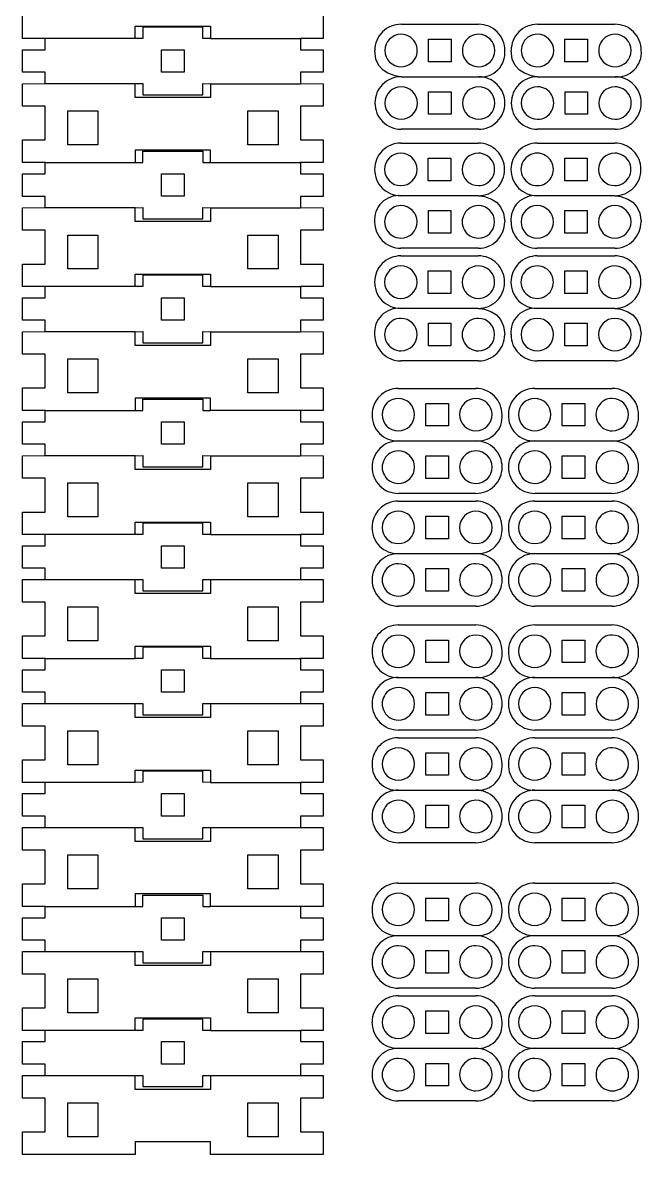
# Model space of a CAD drawing. Header units: millimetres. Extents: x -2305 to 1184, y -190 to 1638.
# Drawn here: x -2304.5 to -2180.9, y -165.6 to 60.3 of the extents above; entities that cross this region are included whole.
import ezdxf

# ---------------------------------------------------------------- set-up
doc = ezdxf.new("R2010")
doc.units = ezdxf.units.MM

msp = doc.modelspace()

# ---------------------------------------------------------------- linework, layer by layer
at = {"color": 7, "linetype": 'Continuous'}
for p, q in [((-2304.46, 57.1), (-2304.46, 61.6)), ((-2244.49, 61.6), (-2244.49, 57.1)), ((-2281.97, 57.1), (-2281.97, 59.59)), ((-2281.97, 59.59), (-2266.98, 59.59)), ((-2268.48, 59.37), (-2280.47, 59.37)), ((-2280.47, 59.37), (-2280.47, 57.12)), ((-2268.48, 57.12), (-2268.48, 59.37)), ((-2266.98, 59.59), (-2266.98, 57.1)), ((-2228.91, 59.97), (-2213.44, 59.97)), ((-2201.69, 59.97), (-2186.21, 59.97)), ((-2299.96, 57.1), (-2304.46, 57.1)), ((-2299.96, 54.87), (-2299.96, 57.1)), ((-2281.97, 57.1), (-2299.96, 57.1)), ((-2280.47, 57.12), (-2281.97, 57.1)), ((-2266.98, 57.1), (-2268.48, 57.12)), ((-2266.98, 57.1), (-2248.98, 57.1)), ((-2244.49, 57.1), (-2248.98, 57.1)), ((-2248.98, 57.1), (-2248.98, 54.87)), ((-2223.43, 56.97), (-2218.92, 56.97)), ((-2223.43, 52.47), (-2223.43, 56.97)), ((-2218.92, 56.97), (-2218.92, 52.47)), ((-2196.2, 56.97), (-2191.7, 56.97)), ((-2196.2, 52.47), (-2196.2, 56.97)), ((-2191.7, 56.97), (-2191.7, 52.47)), ((-2304.46, 50.37), (-2304.46, 54.87)), ((-2304.46, 54.87), (-2299.96, 54.87)), ((-2276.72, 54.87), (-2272.22, 54.87)), ((-2276.72, 50.37), (-2276.72, 54.87)), ((-2272.22, 54.87), (-2272.22, 50.37)), ((-2248.98, 54.87), (-2244.49, 54.87)), ((-2244.49, 54.87), (-2244.49, 50.37)), ((-2218.92, 52.47), (-2223.43, 52.47)), ((-2191.7, 52.47), (-2196.2, 52.47)), ((-2299.96, 50.37), (-2304.46, 50.37)), ((-2299.96, 48.12), (-2299.96, 50.37)), ((-2272.22, 50.37), (-2276.72, 50.37)), ((-2248.98, 50.37), (-2248.99, 48.12)), ((-2244.49, 50.37), (-2248.98, 50.37)), ((-2304.46, 48.1), (-2299.96, 48.12)), ((-2304.46, 43.6), (-2304.46, 48.1)), ((-2299.96, 48.12), (-2281.97, 48.12)), ((-2281.97, 45.35), (-2281.97, 48.12)), ((-2281.97, 48.12), (-2280.47, 48.12)), ((-2280.47, 48.12), (-2280.47, 45.88)), ((-2268.48, 45.88), (-2268.48, 48.12)), ((-2268.48, 48.12), (-2266.98, 48.1)), ((-2266.98, 48.1), (-2266.98, 45.35)), ((-2266.98, 48.1), (-2248.99, 48.1)), ((-2248.99, 48.12), (-2244.49, 48.1)), ((-2244.49, 48.1), (-2244.49, 43.6)), ((-2228.9, 49.49), (-2213.42, 49.49)), ((-2201.67, 49.49), (-2186.2, 49.49)), ((-2266.98, 45.35), (-2281.97, 45.35)), ((-2280.47, 45.88), (-2268.48, 45.88)), ((-2223.41, 46.49), (-2218.91, 46.49)), ((-2223.41, 41.99), (-2223.41, 46.49)), ((-2218.91, 46.49), (-2218.91, 41.99)), ((-2196.19, 46.49), (-2191.68, 46.49)), ((-2196.19, 41.99), (-2196.19, 46.49)), ((-2191.68, 46.49), (-2191.68, 41.99)), ((-2299.96, 43.6), (-2304.46, 43.6)), ((-2299.96, 36.86), (-2299.96, 43.6)), ((-2244.49, 43.6), (-2248.98, 43.6)), ((-2248.98, 43.6), (-2248.98, 36.86)), ((-2295.46, 42.65), (-2289.47, 42.65)), ((-2295.46, 35.87), (-2295.46, 42.65)), ((-2289.47, 42.65), (-2289.47, 35.87)), ((-2259.48, 42.65), (-2253.48, 42.65)), ((-2259.48, 35.87), (-2259.48, 42.65)), ((-2253.48, 42.65), (-2253.48, 35.87)), ((-2218.91, 41.99), (-2223.41, 41.99)), ((-2191.68, 41.99), (-2196.19, 41.99)), ((-2213.42, 39), (-2228.9, 39)), ((-2186.2, 39), (-2201.67, 39)), ((-2304.46, 32.36), (-2304.46, 36.86)), ((-2304.46, 36.86), (-2299.96, 36.86)), ((-2248.98, 36.86), (-2244.49, 36.86)), ((-2244.49, 36.86), (-2244.49, 32.36)), ((-2228.96, 36.23), (-2213.49, 36.23)), ((-2201.74, 36.23), (-2186.26, 36.23)), ((-2289.47, 35.87), (-2295.46, 35.87)), ((-2266.98, 34.85), (-2281.97, 34.85)), ((-2281.97, 34.85), (-2281.97, 32.36)), ((-2280.47, 32.36), (-2280.47, 34.61)), ((-2280.47, 34.61), (-2268.48, 34.61)), ((-2268.48, 34.61), (-2268.48, 32.36)), ((-2266.98, 32.36), (-2266.98, 34.85)), ((-2253.48, 35.87), (-2259.48, 35.87)), ((-2299.96, 32.36), (-2304.46, 32.36)), ((-2299.96, 30.11), (-2299.96, 32.36)), ((-2299.96, 32.36), (-2281.97, 32.36)), ((-2281.97, 32.36), (-2280.47, 32.36)), ((-2268.48, 32.36), (-2266.98, 32.36)), ((-2266.98, 32.36), (-2248.98, 32.36)), ((-2244.49, 32.36), (-2248.98, 32.36)), ((-2248.98, 32.36), (-2248.98, 30.11)), ((-2223.48, 33.25), (-2218.97, 33.25)), ((-2223.48, 28.74), (-2223.48, 33.25)), ((-2218.97, 33.25), (-2218.97, 28.74)), ((-2196.25, 33.25), (-2191.75, 33.25)), ((-2196.25, 28.74), (-2196.25, 33.25)), ((-2191.75, 33.25), (-2191.75, 28.74)), ((-2304.46, 25.61), (-2304.46, 30.11)), ((-2304.46, 30.11), (-2299.96, 30.11)), ((-2276.72, 30.11), (-2272.22, 30.11)), ((-2276.72, 25.62), (-2276.72, 30.11)), ((-2272.22, 30.11), (-2272.22, 25.62)), ((-2248.98, 30.11), (-2244.49, 30.11)), ((-2244.49, 30.11), (-2244.49, 25.61)), ((-2218.97, 28.74), (-2223.48, 28.74)), ((-2191.75, 28.74), (-2196.25, 28.74)), ((-2299.96, 25.61), (-2304.46, 25.61)), ((-2299.96, 23.37), (-2299.96, 25.61)), ((-2272.22, 25.62), (-2276.72, 25.62)), ((-2248.98, 25.61), (-2248.99, 23.37)), ((-2244.49, 25.61), (-2248.98, 25.61)), ((-2213.49, 25.74), (-2228.96, 25.74)), ((-2186.26, 25.74), (-2201.74, 25.74)), ((-2304.46, 23.33), (-2299.96, 23.37)), ((-2304.46, 18.83), (-2304.46, 23.33)), ((-2299.96, 23.37), (-2281.97, 23.37)), ((-2281.97, 23.33), (-2280.47, 23.37)), ((-2281.97, 20.58), (-2281.97, 23.33)), ((-2280.47, 23.37), (-2280.47, 21.11)), ((-2268.48, 21.11), (-2268.48, 23.37)), ((-2268.48, 23.37), (-2266.98, 23.33)), ((-2266.98, 23.33), (-2266.98, 20.58)), ((-2266.98, 23.33), (-2248.99, 23.33)), ((-2248.99, 23.37), (-2244.49, 23.33)), ((-2244.49, 23.33), (-2244.49, 18.83)), ((-2223.47, 22.76), (-2218.96, 22.76)), ((-2223.47, 18.26), (-2223.47, 22.76)), ((-2218.96, 22.76), (-2218.96, 18.26)), ((-2196.24, 22.76), (-2191.74, 22.76)), ((-2196.24, 18.26), (-2196.24, 22.76)), ((-2191.74, 22.76), (-2191.74, 18.26)), ((-2266.98, 20.58), (-2281.97, 20.58)), ((-2280.47, 21.11), (-2268.48, 21.11)), ((-2299.96, 18.83), (-2304.46, 18.83)), ((-2299.96, 12.1), (-2299.96, 18.83)), ((-2244.49, 18.83), (-2248.98, 18.83)), ((-2248.98, 18.83), (-2248.98, 12.1)), ((-2218.96, 18.26), (-2223.47, 18.26)), ((-2191.74, 18.26), (-2196.24, 18.26)), ((-2295.46, 17.89), (-2289.47, 17.89)), ((-2295.46, 11.11), (-2295.46, 17.89)), ((-2289.47, 17.89), (-2289.47, 11.11)), ((-2259.48, 17.89), (-2253.48, 17.89)), ((-2259.48, 11.11), (-2259.48, 17.89)), ((-2253.48, 17.89), (-2253.48, 11.11)), ((-2228.96, 13.73), (-2213.49, 13.73)), ((-2213.48, 15.26), (-2228.95, 15.26)), ((-2201.74, 13.73), (-2186.26, 13.73)), ((-2186.25, 15.26), (-2201.73, 15.26)), ((-2304.46, 7.6), (-2304.46, 12.1)), ((-2304.46, 12.1), (-2299.96, 12.1)), ((-2248.98, 12.1), (-2244.49, 12.1)), ((-2244.49, 12.1), (-2244.49, 7.6)), ((-2289.47, 11.11), (-2295.46, 11.11)), ((-2281.97, 7.6), (-2281.97, 10.09)), ((-2281.97, 10.09), (-2266.98, 10.09)), ((-2268.48, 9.87), (-2280.47, 9.87)), ((-2280.47, 9.87), (-2280.47, 7.62)), ((-2268.48, 7.62), (-2268.48, 9.87)), ((-2266.98, 10.09), (-2266.98, 7.6)), ((-2253.48, 11.11), (-2259.48, 11.11)), ((-2223.48, 10.74), (-2218.97, 10.74)), ((-2223.48, 6.24), (-2223.48, 10.74)), ((-2218.97, 10.74), (-2218.97, 6.24)), ((-2196.25, 10.74), (-2191.75, 10.74)), ((-2196.25, 6.24), (-2196.25, 10.74)), ((-2191.75, 10.74), (-2191.75, 6.24)), ((-2299.96, 7.6), (-2304.46, 7.6)), ((-2299.96, 5.37), (-2299.96, 7.6)), ((-2281.97, 7.6), (-2299.96, 7.6)), ((-2280.47, 7.62), (-2281.97, 7.6)), ((-2266.98, 7.6), (-2268.48, 7.62)), ((-2266.98, 7.6), (-2248.98, 7.6)), ((-2244.49, 7.6), (-2248.98, 7.6)), ((-2248.98, 7.6), (-2248.98, 5.37)), ((-2304.46, 0.87), (-2304.46, 5.37)), ((-2304.46, 5.37), (-2299.96, 5.37)), ((-2276.72, 5.37), (-2272.22, 5.37)), ((-2276.72, 0.87), (-2276.72, 5.37)), ((-2272.22, 5.37), (-2272.22, 0.87)), ((-2248.98, 5.37), (-2244.49, 5.37)), ((-2244.49, 5.37), (-2244.49, 0.87)), ((-2218.97, 6.24), (-2223.48, 6.24)), ((-2191.75, 6.24), (-2196.25, 6.24)), ((-2213.49, 3.25), (-2228.96, 3.25)), ((-2186.26, 3.25), (-2201.74, 3.25)), ((-2299.96, 0.87), (-2304.46, 0.87)), ((-2299.96, -1.38), (-2299.96, 0.87)), ((-2272.22, 0.87), (-2276.72, 0.87)), ((-2248.98, 0.87), (-2248.99, -1.38)), ((-2244.49, 0.87), (-2248.98, 0.87)), ((-2223.47, 0.26), (-2218.96, 0.26)), ((-2223.47, -4.24), (-2223.47, 0.26)), ((-2218.96, 0.26), (-2218.96, -4.24)), ((-2196.24, 0.26), (-2191.74, 0.26)), ((-2196.24, -4.24), (-2196.24, 0.26)), ((-2191.74, 0.26), (-2191.74, -4.24)), ((-2304.46, -1.41), (-2299.96, -1.38)), ((-2304.46, -5.91), (-2304.46, -1.41)), ((-2299.96, -1.38), (-2281.97, -1.38)), ((-2281.97, -1.41), (-2280.47, -1.38)), ((-2281.97, -4.16), (-2281.97, -1.41)), ((-2280.47, -1.38), (-2280.47, -3.63)), ((-2268.48, -3.63), (-2268.48, -1.38)), ((-2268.48, -1.38), (-2266.98, -1.41)), ((-2266.98, -1.41), (-2266.98, -4.16)), ((-2266.98, -1.41), (-2248.99, -1.41)), ((-2248.99, -1.38), (-2244.49, -1.41)), ((-2244.49, -1.41), (-2244.49, -5.91)), ((-2266.98, -4.16), (-2281.97, -4.16)), ((-2280.47, -3.63), (-2268.48, -3.63)), ((-2218.96, -4.24), (-2223.47, -4.24)), ((-2191.74, -4.24), (-2196.24, -4.24)), ((-2299.96, -5.91), (-2304.46, -5.91)), ((-2299.96, -12.64), (-2299.96, -5.91)), ((-2244.49, -5.91), (-2248.98, -5.91)), ((-2248.98, -5.91), (-2248.98, -12.64)), ((-2295.46, -6.85), (-2289.47, -6.85)), ((-2295.46, -13.63), (-2295.46, -6.85)), ((-2289.47, -6.85), (-2289.47, -13.63)), ((-2259.48, -6.85), (-2253.48, -6.85)), ((-2259.48, -13.63), (-2259.48, -6.85)), ((-2253.48, -6.85), (-2253.48, -13.63)), ((-2213.48, -7.24), (-2228.95, -7.24)), ((-2186.25, -7.24), (-2201.73, -7.24)), ((-2304.46, -17.14), (-2304.46, -12.64)), ((-2304.46, -12.64), (-2299.96, -12.64)), ((-2248.98, -12.64), (-2244.49, -12.64)), ((-2244.49, -12.64), (-2244.49, -17.14)), ((-2229.47, -12.73), (-2213.99, -12.73)), ((-2202.24, -12.73), (-2186.77, -12.73)), ((-2289.47, -13.63), (-2295.46, -13.63)), ((-2266.98, -14.65), (-2281.97, -14.65)), ((-2281.97, -14.65), (-2281.97, -17.14)), ((-2280.47, -17.14), (-2280.47, -14.89)), ((-2280.47, -14.89), (-2268.48, -14.89)), ((-2268.48, -14.89), (-2268.48, -17.14)), ((-2266.98, -17.14), (-2266.98, -14.65)), ((-2253.48, -13.63), (-2259.48, -13.63)), ((-2223.98, -15.73), (-2219.48, -15.73)), ((-2223.98, -20.23), (-2223.98, -15.73)), ((-2219.48, -15.73), (-2219.48, -20.23)), ((-2196.76, -15.73), (-2192.25, -15.73)), ((-2196.76, -20.23), (-2196.76, -15.73)), ((-2192.25, -15.73), (-2192.25, -20.23)), ((-2299.96, -17.14), (-2304.46, -17.14)), ((-2299.96, -19.39), (-2299.96, -17.14)), ((-2299.96, -17.14), (-2281.97, -17.14)), ((-2281.97, -17.14), (-2280.47, -17.14)), ((-2268.48, -17.14), (-2266.98, -17.14)), ((-2248.98, -17.14), (-2266.98, -17.14)), ((-2244.49, -17.14), (-2248.98, -17.14)), ((-2248.98, -17.14), (-2248.98, -19.39)), ((-2304.46, -23.89), (-2304.46, -19.39)), ((-2304.46, -19.39), (-2299.96, -19.39)), ((-2276.72, -19.39), (-2272.22, -19.39)), ((-2276.72, -23.89), (-2276.72, -19.39)), ((-2272.22, -19.39), (-2272.22, -23.89)), ((-2248.98, -19.39), (-2244.49, -19.39)), ((-2244.49, -19.39), (-2244.49, -23.89)), ((-2219.48, -20.23), (-2223.98, -20.23)), ((-2192.25, -20.23), (-2196.76, -20.23)), ((-2299.96, -23.89), (-2304.46, -23.89)), ((-2299.96, -26.14), (-2299.96, -23.89)), ((-2272.22, -23.89), (-2276.72, -23.89)), ((-2248.98, -23.89), (-2248.99, -26.14)), ((-2244.49, -23.89), (-2248.98, -23.89)), ((-2229.45, -23.21), (-2213.98, -23.21)), ((-2202.23, -23.21), (-2186.76, -23.21)), ((-2304.46, -26.17), (-2299.96, -26.14)), ((-2304.46, -30.67), (-2304.46, -26.17)), ((-2299.96, -26.14), (-2281.97, -26.14)), ((-2281.97, -26.17), (-2280.47, -26.14)), ((-2281.97, -28.92), (-2281.97, -26.17)), ((-2280.47, -26.14), (-2280.47, -28.39)), ((-2268.48, -28.39), (-2268.48, -26.14)), ((-2268.48, -26.14), (-2266.98, -26.17)), ((-2266.98, -26.17), (-2266.98, -28.92)), ((-2266.98, -26.17), (-2248.99, -26.17)), ((-2248.99, -26.14), (-2244.49, -26.17)), ((-2244.49, -26.17), (-2244.49, -30.67)), ((-2223.97, -26.21), (-2219.46, -26.21)), ((-2223.97, -30.71), (-2223.97, -26.21)), ((-2219.46, -26.21), (-2219.46, -30.71)), ((-2196.74, -26.21), (-2192.24, -26.21)), ((-2196.74, -30.71), (-2196.74, -26.21)), ((-2192.24, -26.21), (-2192.24, -30.71)), ((-2266.98, -28.92), (-2281.97, -28.92)), ((-2280.47, -28.39), (-2268.48, -28.39)), ((-2299.96, -30.67), (-2304.46, -30.67)), ((-2299.96, -37.41), (-2299.96, -30.67)), ((-2295.46, -31.61), (-2289.47, -31.61)), ((-2295.46, -38.4), (-2295.46, -31.61)), ((-2289.47, -31.61), (-2289.47, -38.4)), ((-2259.48, -31.61), (-2253.48, -31.61)), ((-2259.48, -38.4), (-2259.48, -31.61)), ((-2253.48, -31.61), (-2253.48, -38.4)), ((-2244.49, -30.67), (-2248.98, -30.67)), ((-2248.98, -30.67), (-2248.98, -37.41)), ((-2219.46, -30.71), (-2223.97, -30.71)), ((-2192.24, -30.71), (-2196.74, -30.71)), ((-2213.98, -33.7), (-2229.46, -33.7)), ((-2186.76, -33.7), (-2202.23, -33.7)), ((-2229.47, -35.23), (-2213.99, -35.23)), ((-2202.24, -35.23), (-2186.77, -35.23)), ((-2304.46, -41.91), (-2304.46, -37.41)), ((-2304.46, -37.41), (-2299.96, -37.41)), ((-2289.47, -38.4), (-2295.46, -38.4)), ((-2253.48, -38.4), (-2259.48, -38.4)), ((-2248.98, -37.41), (-2244.49, -37.41)), ((-2244.49, -37.41), (-2244.49, -41.91)), ((-2223.98, -38.23), (-2219.48, -38.23)), ((-2223.98, -42.73), (-2223.98, -38.23)), ((-2219.48, -38.23), (-2219.48, -42.73)), ((-2196.76, -38.23), (-2192.25, -38.23)), ((-2196.76, -42.73), (-2196.76, -38.23)), ((-2192.25, -38.23), (-2192.25, -42.73)), ((-2281.97, -41.91), (-2281.97, -39.42)), ((-2281.97, -39.42), (-2266.98, -39.42)), ((-2268.48, -39.64), (-2280.47, -39.64)), ((-2280.47, -39.64), (-2280.47, -41.88)), ((-2268.48, -41.88), (-2268.48, -39.64)), ((-2266.98, -39.42), (-2266.98, -41.91)), ((-2299.96, -41.91), (-2304.46, -41.91)), ((-2299.96, -44.13), (-2299.96, -41.91)), ((-2281.97, -41.91), (-2299.96, -41.91)), ((-2280.47, -41.88), (-2281.97, -41.91)), ((-2266.98, -41.91), (-2268.48, -41.88)), ((-2266.98, -41.91), (-2248.98, -41.91)), ((-2244.49, -41.91), (-2248.98, -41.91)), ((-2248.98, -41.91), (-2248.98, -44.13)), ((-2219.48, -42.73), (-2223.98, -42.73)), ((-2192.25, -42.73), (-2196.76, -42.73)), ((-2304.46, -48.63), (-2304.46, -44.13)), ((-2304.46, -44.13), (-2299.96, -44.13)), ((-2276.72, -44.13), (-2272.22, -44.13)), ((-2276.72, -48.63), (-2276.72, -44.13)), ((-2272.22, -44.13), (-2272.22, -48.63)), ((-2248.98, -44.13), (-2244.49, -44.13)), ((-2244.49, -44.13), (-2244.49, -48.63)), ((-2229.45, -45.71), (-2213.98, -45.71)), ((-2202.23, -45.71), (-2186.76, -45.71)), ((-2299.96, -48.63), (-2304.46, -48.63)), ((-2299.96, -50.88), (-2299.96, -48.63)), ((-2272.22, -48.63), (-2276.72, -48.63)), ((-2248.98, -48.63), (-2248.99, -50.88)), ((-2244.49, -48.63), (-2248.98, -48.63)), ((-2223.97, -48.71), (-2219.46, -48.71)), ((-2223.97, -53.21), (-2223.97, -48.71)), ((-2219.46, -48.71), (-2219.46, -53.21)), ((-2196.74, -48.71), (-2192.24, -48.71)), ((-2196.74, -53.21), (-2196.74, -48.71)), ((-2192.24, -48.71), (-2192.24, -53.21)), ((-2304.46, -50.91), (-2299.96, -50.88)), ((-2304.46, -55.41), (-2304.46, -50.91)), ((-2299.96, -50.88), (-2281.97, -50.88)), ((-2281.97, -50.91), (-2280.47, -50.88)), ((-2281.97, -53.66), (-2281.97, -50.91)), ((-2280.47, -50.88), (-2280.47, -53.13)), ((-2268.48, -53.13), (-2268.48, -50.88)), ((-2268.48, -50.88), (-2266.98, -50.91)), ((-2266.98, -50.91), (-2266.98, -53.66)), ((-2266.98, -50.91), (-2248.99, -50.91)), ((-2248.99, -50.88), (-2244.49, -50.91)), ((-2244.49, -50.91), (-2244.49, -55.41)), ((-2266.98, -53.66), (-2281.97, -53.66)), ((-2280.47, -53.13), (-2268.48, -53.13)), ((-2219.46, -53.21), (-2223.97, -53.21)), ((-2192.24, -53.21), (-2196.74, -53.21)), ((-2299.96, -55.41), (-2304.46, -55.41)), ((-2299.96, -62.15), (-2299.96, -55.41)), ((-2295.46, -56.36), (-2289.47, -56.36)), ((-2295.46, -63.14), (-2295.46, -56.36)), ((-2289.47, -56.36), (-2289.47, -63.14)), ((-2259.48, -56.36), (-2253.48, -56.36)), ((-2259.48, -63.14), (-2259.48, -56.36)), ((-2253.48, -56.36), (-2253.48, -63.14)), ((-2244.49, -55.41), (-2248.98, -55.41)), ((-2248.98, -55.41), (-2248.98, -62.15)), ((-2213.98, -56.2), (-2229.46, -56.2)), ((-2186.76, -56.2), (-2202.23, -56.2)), ((-2229.47, -59.96), (-2213.99, -59.96)), ((-2202.24, -59.96), (-2186.77, -59.96)), ((-2304.46, -66.65), (-2304.46, -62.15)), ((-2304.46, -62.15), (-2299.96, -62.15)), ((-2289.47, -63.14), (-2295.46, -63.14)), ((-2253.48, -63.14), (-2259.48, -63.14)), ((-2248.98, -62.15), (-2244.49, -62.15)), ((-2244.49, -62.15), (-2244.49, -66.65)), ((-2223.98, -62.96), (-2219.48, -62.96)), ((-2223.98, -67.46), (-2223.98, -62.96)), ((-2219.48, -62.96), (-2219.48, -67.46)), ((-2196.76, -62.96), (-2192.25, -62.96)), ((-2196.76, -67.46), (-2196.76, -62.96)), ((-2192.25, -62.96), (-2192.25, -67.46)), ((-2281.97, -66.65), (-2281.97, -64.16)), ((-2281.97, -64.16), (-2266.98, -64.16)), ((-2268.48, -64.39), (-2280.47, -64.39)), ((-2280.47, -64.39), (-2280.47, -66.63)), ((-2268.48, -66.63), (-2268.48, -64.39)), ((-2266.98, -64.16), (-2266.98, -66.65)), ((-2299.96, -66.65), (-2304.46, -66.65)), ((-2299.96, -68.88), (-2299.96, -66.65)), ((-2299.96, -66.65), (-2281.97, -66.65)), ((-2280.47, -66.63), (-2281.97, -66.65)), ((-2266.98, -66.65), (-2268.48, -66.63)), ((-2266.98, -66.65), (-2248.98, -66.65)), ((-2244.49, -66.65), (-2248.98, -66.65)), ((-2248.98, -66.65), (-2248.98, -68.88)), ((-2219.48, -67.46), (-2223.98, -67.46)), ((-2192.25, -67.46), (-2196.76, -67.46)), ((-2304.46, -73.38), (-2304.46, -68.88)), ((-2304.46, -68.88), (-2299.96, -68.88)), ((-2276.72, -68.88), (-2272.22, -68.88)), ((-2276.72, -73.38), (-2276.72, -68.88)), ((-2272.22, -68.88), (-2272.22, -73.38)), ((-2248.98, -68.88), (-2244.49, -68.88)), ((-2244.49, -68.88), (-2244.49, -73.38)), ((-2229.45, -70.45), (-2213.98, -70.45)), ((-2202.23, -70.45), (-2186.76, -70.45)), ((-2299.96, -73.38), (-2304.46, -73.38)), ((-2299.96, -75.63), (-2299.96, -73.38)), ((-2272.22, -73.38), (-2276.72, -73.38)), ((-2248.98, -73.38), (-2248.99, -75.63)), ((-2244.49, -73.38), (-2248.98, -73.38)), ((-2223.97, -73.44), (-2219.46, -73.44)), ((-2223.97, -77.95), (-2223.97, -73.44)), ((-2219.46, -73.44), (-2219.46, -77.95)), ((-2196.74, -73.44), (-2192.24, -73.44)), ((-2196.74, -77.95), (-2196.74, -73.44)), ((-2192.24, -73.44), (-2192.24, -77.95)), ((-2304.46, -75.66), (-2299.96, -75.63)), ((-2304.46, -80.16), (-2304.46, -75.66)), ((-2299.96, -75.63), (-2281.97, -75.63)), ((-2281.97, -75.66), (-2280.47, -75.63)), ((-2281.97, -78.41), (-2281.97, -75.66)), ((-2280.47, -75.63), (-2280.47, -77.88)), ((-2268.48, -77.88), (-2268.48, -75.63)), ((-2268.48, -75.63), (-2266.98, -75.66)), ((-2266.98, -75.66), (-2266.98, -78.41)), ((-2266.98, -75.66), (-2248.99, -75.66)), ((-2248.99, -75.63), (-2244.49, -75.66)), ((-2244.49, -75.66), (-2244.49, -80.16)), ((-2266.98, -78.41), (-2281.97, -78.41)), ((-2280.47, -77.88), (-2268.48, -77.88)), ((-2219.46, -77.95), (-2223.97, -77.95)), ((-2192.24, -77.95), (-2196.74, -77.95)), ((-2299.96, -80.16), (-2304.46, -80.16)), ((-2299.96, -86.9), (-2299.96, -80.16)), ((-2295.46, -81.1), (-2289.47, -81.1)), ((-2295.46, -87.88), (-2295.46, -81.1)), ((-2289.47, -81.1), (-2289.47, -87.88)), ((-2259.48, -81.1), (-2253.48, -81.1)), ((-2259.48, -87.88), (-2259.48, -81.1)), ((-2253.48, -81.1), (-2253.48, -87.88)), ((-2244.49, -80.16), (-2248.98, -80.16)), ((-2248.98, -80.16), (-2248.98, -86.9)), ((-2213.98, -80.94), (-2229.46, -80.94)), ((-2186.76, -80.94), (-2202.23, -80.94)), ((-2229.47, -82.46), (-2213.99, -82.46)), ((-2202.24, -82.46), (-2186.77, -82.46)), ((-2223.98, -85.46), (-2219.48, -85.46)), ((-2223.98, -89.96), (-2223.98, -85.46)), ((-2219.48, -85.46), (-2219.48, -89.96)), ((-2196.76, -85.46), (-2192.25, -85.46)), ((-2196.76, -89.96), (-2196.76, -85.46)), ((-2192.25, -85.46), (-2192.25, -89.96)), ((-2304.46, -91.39), (-2304.46, -86.9)), ((-2304.46, -86.9), (-2299.96, -86.9)), ((-2289.47, -87.88), (-2295.46, -87.88)), ((-2253.48, -87.88), (-2259.48, -87.88)), ((-2248.98, -86.9), (-2244.49, -86.9)), ((-2244.49, -86.9), (-2244.49, -91.39)), ((-2281.97, -91.39), (-2281.97, -88.91)), ((-2281.97, -88.91), (-2266.98, -88.91)), ((-2268.48, -89.12), (-2280.47, -89.12)), ((-2280.47, -89.12), (-2280.47, -91.37)), ((-2268.48, -91.37), (-2268.48, -89.12)), ((-2266.98, -88.91), (-2266.98, -91.39)), ((-2219.48, -89.96), (-2223.98, -89.96)), ((-2192.25, -89.96), (-2196.76, -89.96)), ((-2299.96, -91.39), (-2304.46, -91.39)), ((-2299.96, -93.62), (-2299.96, -91.39)), ((-2281.97, -91.39), (-2299.96, -91.39)), ((-2280.47, -91.37), (-2281.97, -91.39)), ((-2266.98, -91.39), (-2268.48, -91.37)), ((-2266.98, -91.39), (-2248.98, -91.39)), ((-2244.49, -91.39), (-2248.98, -91.39)), ((-2248.98, -91.39), (-2248.98, -93.62)), ((-2304.46, -98.12), (-2304.46, -93.62)), ((-2304.46, -93.62), (-2299.96, -93.62)), ((-2276.72, -93.62), (-2272.22, -93.62)), ((-2276.72, -98.12), (-2276.72, -93.62)), ((-2272.22, -93.62), (-2272.22, -98.12)), ((-2248.98, -93.62), (-2244.49, -93.62)), ((-2244.49, -93.62), (-2244.49, -98.12)), ((-2229.45, -92.95), (-2213.98, -92.95)), ((-2202.23, -92.95), (-2186.76, -92.95)), ((-2223.97, -95.94), (-2219.46, -95.94)), ((-2223.97, -100.45), (-2223.97, -95.94)), ((-2219.46, -95.94), (-2219.46, -100.45)), ((-2196.74, -95.94), (-2192.24, -95.94)), ((-2196.74, -100.45), (-2196.74, -95.94)), ((-2192.24, -95.94), (-2192.24, -100.45)), ((-2299.96, -98.12), (-2304.46, -98.12)), ((-2299.96, -100.37), (-2299.96, -98.12)), ((-2272.22, -98.12), (-2276.72, -98.12)), ((-2248.98, -98.12), (-2248.99, -100.37)), ((-2244.49, -98.12), (-2248.98, -98.12)), ((-2304.46, -100.4), (-2299.96, -100.37)), ((-2304.46, -104.9), (-2304.46, -100.4)), ((-2299.96, -100.37), (-2281.97, -100.37)), ((-2281.97, -100.4), (-2280.47, -100.37)), ((-2281.97, -103.15), (-2281.97, -100.4)), ((-2280.47, -100.37), (-2280.47, -102.62)), ((-2268.48, -102.62), (-2268.48, -100.37)), ((-2268.48, -100.37), (-2266.98, -100.4)), ((-2266.98, -100.4), (-2266.98, -103.15)), ((-2266.98, -100.4), (-2248.99, -100.4)), ((-2248.99, -100.37), (-2244.49, -100.4)), ((-2244.49, -100.4), (-2244.49, -104.9)), ((-2219.46, -100.45), (-2223.97, -100.45)), ((-2192.24, -100.45), (-2196.74, -100.45)), ((-2266.98, -103.15), (-2281.97, -103.15)), ((-2280.47, -102.62), (-2268.48, -102.62)), ((-2213.98, -103.43), (-2229.46, -103.43)), ((-2186.76, -103.43), (-2202.23, -103.43)), ((-2299.96, -104.9), (-2304.46, -104.9)), ((-2299.96, -111.64), (-2299.96, -104.9)), ((-2295.46, -105.85), (-2289.47, -105.85)), ((-2295.46, -112.63), (-2295.46, -105.85)), ((-2289.47, -105.85), (-2289.47, -112.63)), ((-2259.48, -105.85), (-2253.48, -105.85)), ((-2259.48, -112.63), (-2259.48, -105.85)), ((-2253.48, -105.85), (-2253.48, -112.63)), ((-2244.49, -104.9), (-2248.98, -104.9)), ((-2248.98, -104.9), (-2248.98, -111.64)), ((-2304.46, -116.14), (-2304.46, -111.64)), ((-2304.46, -111.64), (-2299.96, -111.64)), ((-2289.47, -112.63), (-2295.46, -112.63)), ((-2253.48, -112.63), (-2259.48, -112.63)), ((-2248.98, -111.64), (-2244.49, -111.64)), ((-2244.49, -111.64), (-2244.49, -116.14)), ((-2229.47, -111.49), (-2213.99, -111.49)), ((-2202.24, -111.49), (-2186.77, -111.49)), ((-2266.98, -113.65), (-2281.97, -113.65)), ((-2281.97, -113.65), (-2281.97, -116.14)), ((-2280.47, -116.14), (-2280.47, -113.89)), ((-2280.47, -113.89), (-2268.48, -113.89)), ((-2268.48, -113.89), (-2268.48, -116.14)), ((-2266.98, -116.14), (-2266.98, -113.65)), ((-2223.98, -114.49), (-2219.48, -114.49)), ((-2223.98, -118.99), (-2223.98, -114.49)), ((-2219.48, -114.49), (-2219.48, -118.99)), ((-2196.76, -114.49), (-2192.25, -114.49)), ((-2196.76, -118.99), (-2196.76, -114.49)), ((-2192.25, -114.49), (-2192.25, -118.99)), ((-2299.96, -116.14), (-2304.46, -116.14)), ((-2299.96, -118.39), (-2299.96, -116.14)), ((-2299.96, -116.14), (-2281.97, -116.14)), ((-2281.97, -116.14), (-2280.47, -116.14)), ((-2268.48, -116.14), (-2266.98, -116.14)), ((-2248.98, -116.14), (-2266.98, -116.14)), ((-2244.49, -116.14), (-2248.98, -116.14)), ((-2248.98, -116.14), (-2248.98, -118.39)), ((-2304.46, -122.88), (-2304.46, -118.39)), ((-2304.46, -118.39), (-2299.96, -118.39)), ((-2276.72, -118.39), (-2272.22, -118.39)), ((-2276.72, -122.88), (-2276.72, -118.39)), ((-2272.22, -118.39), (-2272.22, -122.88)), ((-2248.98, -118.39), (-2244.49, -118.39)), ((-2244.49, -118.39), (-2244.49, -122.88)), ((-2219.48, -118.99), (-2223.98, -118.99)), ((-2192.25, -118.99), (-2196.76, -118.99)), ((-2229.45, -121.97), (-2213.98, -121.97)), ((-2202.23, -121.97), (-2186.76, -121.97)), ((-2299.96, -122.88), (-2304.46, -122.88)), ((-2299.96, -125.13), (-2299.96, -122.88)), ((-2272.22, -122.88), (-2276.72, -122.88)), ((-2248.98, -122.88), (-2248.99, -125.13)), ((-2244.49, -122.88), (-2248.98, -122.88)), ((-2304.46, -125.16), (-2299.96, -125.13)), ((-2304.46, -129.66), (-2304.46, -125.16)), ((-2299.96, -125.13), (-2281.97, -125.13)), ((-2281.97, -125.16), (-2280.47, -125.13)), ((-2281.97, -127.91), (-2281.97, -125.16)), ((-2280.47, -125.13), (-2280.47, -127.38)), ((-2268.48, -127.38), (-2268.48, -125.13)), ((-2268.48, -125.13), (-2266.98, -125.16)), ((-2266.98, -125.16), (-2266.98, -127.91)), ((-2266.98, -125.16), (-2248.99, -125.16)), ((-2248.99, -125.13), (-2244.49, -125.16)), ((-2244.49, -125.16), (-2244.49, -129.66)), ((-2223.97, -124.97), (-2219.46, -124.97)), ((-2223.97, -129.47), (-2223.97, -124.97)), ((-2219.46, -124.97), (-2219.46, -129.47)), ((-2196.74, -124.97), (-2192.24, -124.97)), ((-2196.74, -129.47), (-2196.74, -124.97)), ((-2192.24, -124.97), (-2192.24, -129.47)), ((-2266.98, -127.91), (-2281.97, -127.91)), ((-2280.47, -127.38), (-2268.48, -127.38)), ((-2299.96, -129.66), (-2304.46, -129.66)), ((-2299.96, -136.4), (-2299.96, -129.66)), ((-2295.46, -130.61), (-2289.47, -130.61)), ((-2295.46, -137.39), (-2295.46, -130.61)), ((-2289.47, -130.61), (-2289.47, -137.39)), ((-2259.48, -130.61), (-2253.48, -130.61)), ((-2259.48, -137.39), (-2259.48, -130.61)), ((-2253.48, -130.61), (-2253.48, -137.39)), ((-2244.49, -129.66), (-2248.98, -129.66)), ((-2248.98, -129.66), (-2248.98, -136.4)), ((-2219.46, -129.47), (-2223.97, -129.47)), ((-2192.24, -129.47), (-2196.74, -129.47)), ((-2213.98, -132.46), (-2229.46, -132.46)), ((-2186.76, -132.46), (-2202.23, -132.46)), ((-2229.47, -133.99), (-2213.99, -133.99)), ((-2202.24, -133.99), (-2186.77, -133.99)), ((-2304.46, -140.9), (-2304.46, -136.4)), ((-2304.46, -136.4), (-2299.96, -136.4)), ((-2289.47, -137.39), (-2295.46, -137.39)), ((-2253.48, -137.39), (-2259.48, -137.39)), ((-2248.98, -136.4), (-2244.49, -136.4)), ((-2244.49, -136.4), (-2244.49, -140.9)), ((-2223.98, -136.99), (-2219.48, -136.99)), ((-2223.98, -141.49), (-2223.98, -136.99)), ((-2219.48, -136.99), (-2219.48, -141.49)), ((-2196.76, -136.99), (-2192.25, -136.99)), ((-2196.76, -141.49), (-2196.76, -136.99)), ((-2192.25, -136.99), (-2192.25, -141.49)), ((-2281.97, -140.9), (-2281.97, -138.41)), ((-2281.97, -138.41), (-2266.98, -138.41)), ((-2268.48, -138.63), (-2280.47, -138.63)), ((-2280.47, -138.63), (-2280.47, -140.88)), ((-2268.48, -140.88), (-2268.48, -138.63)), ((-2266.98, -138.41), (-2266.98, -140.9)), ((-2299.96, -140.9), (-2304.46, -140.9)), ((-2299.96, -143.13), (-2299.96, -140.9)), ((-2281.97, -140.9), (-2299.96, -140.9)), ((-2280.47, -140.88), (-2281.97, -140.9)), ((-2266.98, -140.9), (-2268.48, -140.88)), ((-2266.98, -140.9), (-2248.98, -140.9)), ((-2244.49, -140.9), (-2248.98, -140.9)), ((-2248.98, -140.9), (-2248.98, -143.13)), ((-2219.48, -141.49), (-2223.98, -141.49)), ((-2192.25, -141.49), (-2196.76, -141.49)), ((-2304.46, -147.63), (-2304.46, -143.13)), ((-2304.46, -143.13), (-2299.96, -143.13)), ((-2276.72, -143.13), (-2272.22, -143.13)), ((-2276.72, -147.63), (-2276.72, -143.13)), ((-2272.22, -143.13), (-2272.22, -147.63)), ((-2248.98, -143.13), (-2244.49, -143.13)), ((-2244.49, -143.13), (-2244.49, -147.63)), ((-2229.45, -144.47), (-2213.98, -144.47)), ((-2202.23, -144.47), (-2186.76, -144.47)), ((-2299.96, -147.63), (-2304.46, -147.63)), ((-2299.96, -149.87), (-2299.96, -147.63)), ((-2272.22, -147.63), (-2276.72, -147.63)), ((-2248.98, -147.63), (-2248.99, -149.87)), ((-2244.49, -147.63), (-2248.98, -147.63)), ((-2223.97, -147.47), (-2219.46, -147.47)), ((-2223.97, -151.98), (-2223.97, -147.47)), ((-2219.46, -147.47), (-2219.46, -151.98)), ((-2196.74, -147.47), (-2192.24, -147.47)), ((-2196.74, -151.98), (-2196.74, -147.47)), ((-2192.24, -147.47), (-2192.24, -151.98)), ((-2304.46, -149.9), (-2299.96, -149.87)), ((-2304.46, -154.4), (-2304.46, -149.9)), ((-2299.96, -149.87), (-2281.97, -149.87)), ((-2281.97, -149.9), (-2280.47, -149.87)), ((-2281.97, -152.66), (-2281.97, -149.9)), ((-2280.47, -149.87), (-2280.47, -152.12)), ((-2268.48, -152.12), (-2268.48, -149.87)), ((-2268.48, -149.87), (-2266.98, -149.9)), ((-2266.98, -149.9), (-2266.98, -152.66)), ((-2266.98, -149.9), (-2248.99, -149.9)), ((-2248.99, -149.87), (-2244.49, -149.9)), ((-2244.49, -149.9), (-2244.49, -154.4)), ((-2266.98, -152.66), (-2281.97, -152.66)), ((-2280.47, -152.12), (-2268.48, -152.12)), ((-2219.46, -151.98), (-2223.97, -151.98)), ((-2192.24, -151.98), (-2196.74, -151.98)), ((-2299.96, -154.4), (-2304.46, -154.4)), ((-2299.96, -161.14), (-2299.96, -154.4)), ((-2295.46, -155.35), (-2289.47, -155.35)), ((-2295.46, -162.13), (-2295.46, -155.35)), ((-2289.47, -155.35), (-2289.47, -162.13)), ((-2259.48, -155.35), (-2253.48, -155.35)), ((-2259.48, -162.13), (-2259.48, -155.35)), ((-2253.48, -155.35), (-2253.48, -162.13)), ((-2244.49, -154.4), (-2248.98, -154.4)), ((-2248.98, -154.4), (-2248.98, -161.14)), ((-2213.98, -154.96), (-2229.46, -154.96)), ((-2186.76, -154.96), (-2202.23, -154.96)), ((-2304.46, -165.64), (-2304.46, -161.14)), ((-2304.46, -161.14), (-2299.96, -161.14)), ((-2289.47, -162.13), (-2295.46, -162.13)), ((-2253.48, -162.13), (-2259.48, -162.13)), ((-2248.98, -161.14), (-2244.49, -161.14)), ((-2244.49, -161.14), (-2244.49, -165.64)), ((-2266.98, -163.15), (-2281.97, -163.15)), ((-2281.97, -163.15), (-2281.97, -165.64)), ((-2266.98, -165.64), (-2266.98, -163.15)), ((-2299.96, -165.64), (-2304.46, -165.64)), ((-2281.97, -165.64), (-2299.96, -165.64)), ((-2248.98, -165.64), (-2266.98, -165.64)), ((-2244.49, -165.64), (-2248.98, -165.64))]:
    msp.add_line(p, q, dxfattribs=at)
at = {"color": 7, "linetype": 'Continuous', "flags": 128}
for points in [[(-2228.9, 49.49), (-2228.9, 49.49), (-2228.9, 49.49), (-2228.9, 49.49), (-2228.9, 49.49), (-2228.9, 49.49), (-2228.91, 49.49), (-2229.12, 49.5), (-2230.12, 49.66), (-2231.53, 50.17), (-2232.49, 50.8), (-2233.34, 51.72), (-2233.93, 53.01), (-2234.16, 54.72)], [(-2201.67, 49.49), (-2201.67, 49.49), (-2201.67, 49.49), (-2201.67, 49.49), (-2201.67, 49.49), (-2201.68, 49.49), (-2201.69, 49.49), (-2201.9, 49.5), (-2202.89, 49.66), (-2204.3, 50.17), (-2205.27, 50.8), (-2206.11, 51.72), (-2206.71, 53.01), (-2206.93, 54.72)], [(-2213.49, 25.74), (-2213.49, 25.74), (-2213.49, 25.74), (-2213.49, 25.74), (-2213.49, 25.74), (-2213.49, 25.74), (-2213.47, 25.74), (-2213.26, 25.73), (-2212.27, 25.57), (-2210.86, 25.06), (-2209.89, 24.43), (-2209.05, 23.5), (-2208.46, 22.22), (-2208.23, 20.51)], [(-2186.26, 25.74), (-2186.26, 25.74), (-2186.26, 25.74), (-2186.26, 25.74), (-2186.26, 25.74), (-2186.26, 25.74), (-2186.25, 25.74), (-2186.04, 25.73), (-2185.04, 25.57), (-2183.63, 25.06), (-2182.67, 24.43), (-2181.83, 23.5), (-2181.23, 22.22), (-2181.01, 20.51)], [(-2213.49, 3.24), (-2213.49, 3.24), (-2213.49, 3.24), (-2213.49, 3.24), (-2213.49, 3.24), (-2213.49, 3.24), (-2213.47, 3.24), (-2213.26, 3.23), (-2212.27, 3.07), (-2210.86, 2.56), (-2209.89, 1.93), (-2209.05, 1), (-2208.46, -0.29), (-2208.23, -1.99)], [(-2186.26, 3.24), (-2186.26, 3.24), (-2186.26, 3.24), (-2186.26, 3.24), (-2186.26, 3.24), (-2186.26, 3.24), (-2186.25, 3.24), (-2186.04, 3.23), (-2185.04, 3.07), (-2183.63, 2.56), (-2182.67, 1.93), (-2181.83, 1), (-2181.23, -0.29), (-2181.01, -1.99)]]:
    msp.add_lwpolyline(points, dxfattribs=at)
at = {"color": 7, "linetype": 'Continuous'}
for centre, radius, start, end in [((-2228.92, 54.73), 5.24, 89.9539, 180.0471), ((-2213.43, 54.73), 5.24, 359.9521, 90.0474), ((-2201.69, 54.73), 5.24, 89.9495, 180.0528), ((-2186.21, 54.73), 5.24, 359.9521, 90.0456), ((-2228.91, 54.72), 3.24, 90.0067, 269.9949), ((-2228.91, 54.72), 3.24, 269.9983, 90.0002), ((-2213.44, 54.72), 3.24, 89.9983, 270.0026), ((-2213.44, 54.72), 3.24, 270.0006, 89.9986), ((-2201.69, 54.72), 3.24, 89.9983, 270.0055), ((-2201.69, 54.72), 3.24, 270.0006, 89.9956), ((-2186.21, 54.72), 3.24, 89.9983, 270.002), ((-2186.21, 54.72), 3.24, 270.0006, 89.9991), ((-2213, 54.29), 4.83, 264.9109, 5.0885), ((-2185.77, 54.29), 4.83, 264.9129, 5.0847), ((-2228.9, 44.25), 5.24, 89.961, 180.0451), ((-2228.9, 44.24), 3.24, 90.0017, 269.9998), ((-2228.9, 44.24), 3.24, 270.0017, 89.9967), ((-2213.42, 44.24), 3.24, 90.0017, 269.9998), ((-2213.42, 44.25), 5.24, 359.9549, 90.0442), ((-2213.42, 44.24), 3.24, 269.9994, 89.999), ((-2201.68, 44.25), 5.24, 89.9575, 180.0427), ((-2201.67, 44.24), 3.24, 90.0017, 269.9985), ((-2201.67, 44.24), 3.24, 269.9994, 90.0003), ((-2186.2, 44.24), 3.24, 90.0017, 269.9986), ((-2186.2, 44.25), 5.24, 359.9549, 90.0449), ((-2186.2, 44.24), 3.24, 269.9994, 90.0003), ((-2228.9, 44.24), 5.24, 179.9478, 270.0475), ((-2213.42, 44.24), 5.24, 269.9534, 0.0456), ((-2201.68, 44.24), 5.24, 179.9521, 270.0481), ((-2186.2, 44.24), 5.24, 269.9525, 0.0473), ((-2228.97, 30.99), 5.24, 89.9523, 180.0499), ((-2213.48, 30.99), 5.24, 359.9494, 90.0484), ((-2201.74, 30.99), 5.24, 89.9527, 180.0491), ((-2186.26, 30.99), 5.24, 359.9521, 90.0465), ((-2228.96, 30.99), 3.24, 90.0006, 269.9995), ((-2228.96, 30.99), 3.24, 270.0006, 89.9993), ((-2213.49, 30.99), 3.24, 90.0006, 269.9996), ((-2213.49, 30.99), 3.24, 269.9983, 90.0016), ((-2201.74, 30.99), 3.24, 90.0006, 270.0025), ((-2201.74, 30.99), 3.24, 269.9983, 89.9987), ((-2186.26, 30.99), 3.24, 90.0067, 269.9964), ((-2186.26, 30.99), 3.24, 269.9983, 89.9986), ((-2228.97, 30.98), 5.24, 179.9548, 270.0474), ((-2213.48, 30.98), 5.24, 269.9549, 0.0428), ((-2201.74, 30.98), 5.24, 179.9548, 270.0471), ((-2186.26, 30.98), 5.24, 269.9567, 0.0418), ((-2229.39, 20.94), 4.82, 84.8936, 185.1064), ((-2202.17, 20.94), 4.82, 84.8944, 185.1131), ((-2228.95, 20.51), 3.24, 89.9994, 270.0042), ((-2228.95, 20.51), 3.24, 270.0017, 89.9946), ((-2213.48, 20.51), 3.24, 89.9994, 270.0007), ((-2213.48, 20.51), 3.24, 270.0017, 89.9981), ((-2201.73, 20.51), 3.24, 90.0017, 270.0013), ((-2201.73, 20.51), 3.24, 270.0017, 89.9952), ((-2186.25, 20.51), 3.24, 90.0017, 270.0014), ((-2186.25, 20.51), 3.24, 270.0017, 89.9952), ((-2228.96, 20.5), 5.24, 179.9521, 270.0479), ((-2213.47, 20.5), 5.24, 269.9551, 0.0448), ((-2201.73, 20.5), 5.24, 179.9521, 270.0497), ((-2186.25, 20.5), 5.24, 269.9545, 0.0435), ((-2228.97, 8.49), 5.24, 89.9523, 180.0499), ((-2213.48, 8.49), 5.24, 359.9521, 90.0456), ((-2201.74, 8.49), 5.24, 89.9527, 180.0491), ((-2186.26, 8.49), 5.24, 359.9548, 90.0437), ((-2228.96, 8.49), 3.24, 90.0006, 269.9995), ((-2228.96, 8.49), 3.24, 270.0006, 89.9993), ((-2213.49, 8.49), 3.24, 90.0006, 269.9996), ((-2213.49, 8.49), 3.24, 269.9983, 90.0016), ((-2201.74, 8.49), 3.24, 90.0006, 270.0025), ((-2201.74, 8.49), 3.24, 269.9983, 89.9987), ((-2186.26, 8.49), 3.24, 90.0067, 269.9964), ((-2186.26, 8.49), 3.24, 269.9983, 89.9986), ((-2228.97, 8.48), 5.24, 179.9548, 270.0474), ((-2213.48, 8.48), 5.24, 269.9576, 0.0401), ((-2201.74, 8.48), 5.24, 179.9548, 270.0471), ((-2186.26, 8.48), 5.24, 269.9594, 0.0391), ((-2229.39, -1.57), 4.83, 84.921, 185.1016), ((-2202.17, -1.56), 4.83, 84.9218, 185.1083), ((-2228.95, -1.99), 3.24, 89.9994, 270.0042), ((-2228.95, -1.99), 3.24, 270.0017, 89.9946), ((-2213.48, -1.99), 3.24, 89.9994, 270.0007), ((-2213.48, -1.99), 3.24, 270.0017, 89.9981), ((-2201.73, -1.99), 3.24, 90.0017, 270.0013), ((-2201.73, -1.99), 3.24, 270.0017, 89.9952), ((-2186.25, -1.99), 3.24, 90.0017, 270.0014), ((-2186.25, -1.99), 3.24, 270.0017, 89.9952), ((-2228.96, -2), 5.24, 179.9521, 270.0479), ((-2213.47, -2), 5.24, 269.9551, 0.0448), ((-2201.73, -2), 5.24, 179.9521, 270.0497), ((-2186.25, -2), 5.24, 269.9545, 0.0435), ((-2229.47, -17.97), 5.24, 89.9525, 180.0495), ((-2213.99, -17.97), 5.24, 359.9521, 90.0458), ((-2202.25, -17.97), 5.24, 89.9535, 180.0478), ((-2186.76, -17.97), 5.24, 359.9548, 90.0443), ((-2229.47, -17.97), 3.24, 90.0017, 270.0016), ((-2229.47, -17.97), 3.24, 269.9994, 89.9972), ((-2213.99, -17.97), 3.24, 90.0017, 270.0016), ((-2213.99, -17.97), 3.24, 269.9994, 89.9972), ((-2202.24, -17.97), 3.24, 90.0017, 270.0003), ((-2202.24, -17.97), 3.24, 269.9994, 89.9985), ((-2186.77, -17.97), 3.24, 89.9994, 270.002), ((-2186.77, -17.97), 3.24, 270.0017, 89.9969), ((-2229.63, -18.13), 5.08, 178.2519, 272.0153), ((-2213.55, -18.4), 4.82, 264.8906, 5.113), ((-2202.47, -18.19), 5.03, 177.5729, 272.6936), ((-2186.33, -18.4), 4.82, 264.8864, 5.1127), ((-2229.46, -28.45), 5.24, 89.9525, 180.0496), ((-2213.98, -28.45), 5.24, 359.9576, 90.0404), ((-2202.24, -28.45), 5.24, 89.9561, 180.0451), ((-2186.75, -28.45), 5.24, 359.9549, 90.0438), ((-2229.45, -28.46), 3.24, 89.9983, 270.0043), ((-2229.45, -28.46), 3.24, 270.0006, 89.9968), ((-2213.98, -28.46), 3.24, 90.0006, 270.0028), ((-2213.98, -28.46), 3.24, 270.0006, 89.996), ((-2202.23, -28.46), 3.24, 90.0006, 270.0015), ((-2202.23, -28.46), 3.24, 270.0006, 89.9973), ((-2186.76, -28.46), 3.24, 90.0006, 270.0015), ((-2186.76, -28.46), 3.24, 269.9983, 89.9996), ((-2229.46, -28.46), 5.24, 179.9494, 270.0527), ((-2213.98, -28.46), 5.24, 269.9575, 0.0404), ((-2202.24, -28.46), 5.24, 179.9521, 270.0492), ((-2186.75, -28.46), 5.24, 269.9538, 0.0449), ((-2229.47, -40.47), 5.24, 89.9525, 180.0495), ((-2213.99, -40.47), 5.24, 359.9521, 90.0458), ((-2202.25, -40.47), 5.24, 89.9535, 180.0478), ((-2186.76, -40.47), 5.24, 359.9548, 90.0443), ((-2229.47, -40.48), 3.24, 90.0017, 270.0016), ((-2229.47, -40.48), 3.24, 269.9994, 89.9972), ((-2213.99, -40.48), 3.24, 90.0017, 270.0016), ((-2213.99, -40.48), 3.24, 269.9994, 89.9972), ((-2202.24, -40.48), 3.24, 90.0017, 270.0003), ((-2202.24, -40.48), 3.24, 269.9994, 89.9985), ((-2186.77, -40.48), 3.24, 89.9994, 270.002), ((-2186.77, -40.48), 3.24, 270.0017, 89.9969), ((-2229.55, -40.54), 5.17, 179.2692, 270.998), ((-2213.55, -40.9), 4.82, 264.8988, 5.1047), ((-2202.42, -40.64), 5.08, 178.1824, 272.084), ((-2186.33, -40.9), 4.82, 264.8947, 5.1044), ((-2229.46, -50.95), 5.24, 89.9498, 180.0523), ((-2213.98, -50.95), 5.24, 359.9548, 90.0431), ((-2202.24, -50.95), 5.24, 89.9535, 180.0478), ((-2186.75, -50.95), 5.24, 359.9521, 90.0466), ((-2229.45, -50.96), 3.24, 89.9983, 270.0043), ((-2229.45, -50.96), 3.24, 270.0006, 89.9968), ((-2213.98, -50.96), 3.24, 90.0006, 270.0028), ((-2213.98, -50.96), 3.24, 270.0006, 89.996), ((-2202.23, -50.96), 3.24, 90.0006, 270.0015), ((-2202.23, -50.96), 3.24, 270.0006, 89.9973), ((-2186.76, -50.96), 3.24, 90.0006, 270.0015), ((-2186.76, -50.96), 3.24, 269.9983, 89.9996), ((-2229.46, -50.96), 5.24, 179.9494, 270.0527), ((-2213.98, -50.96), 5.24, 269.9575, 0.0404), ((-2202.24, -50.96), 5.24, 179.9521, 270.0492), ((-2186.75, -50.96), 5.24, 269.9538, 0.0449), ((-2229.47, -65.2), 5.24, 89.9552, 180.0468), ((-2213.99, -65.2), 5.24, 359.9549, 90.043), ((-2202.25, -65.2), 5.24, 89.9561, 180.0451), ((-2186.76, -65.2), 5.24, 359.9576, 90.0416), ((-2229.47, -65.21), 3.24, 90.0017, 270.0016), ((-2229.47, -65.21), 3.24, 269.9994, 89.9972), ((-2213.99, -65.21), 3.24, 90.0017, 270.0016), ((-2213.99, -65.21), 3.24, 269.9994, 89.9972), ((-2202.24, -65.21), 3.24, 90.0017, 270.0003), ((-2202.24, -65.21), 3.24, 269.9994, 89.9985), ((-2186.77, -65.21), 3.24, 89.9994, 270.002), ((-2186.77, -65.21), 3.24, 270.0017, 89.9969), ((-2229.61, -65.34), 5.1, 178.4546, 271.7956), ((-2213.55, -65.64), 4.83, 264.9152, 5.1052), ((-2202.44, -65.4), 5.05, 177.8422, 272.4072), ((-2186.33, -65.64), 4.83, 264.9111, 5.105), ((-2229.46, -75.68), 5.24, 89.9525, 180.0496), ((-2213.98, -75.68), 5.24, 359.9548, 90.0431), ((-2202.24, -75.68), 5.24, 89.9561, 180.0451), ((-2186.75, -75.68), 5.24, 359.9521, 90.0466), ((-2229.45, -75.69), 3.24, 89.9994, 270.0032), ((-2229.45, -75.69), 3.24, 270.0017, 89.9956), ((-2213.98, -75.69), 3.24, 90.0017, 270.0017), ((-2213.98, -75.69), 3.24, 270.0017, 89.9949), ((-2202.23, -75.69), 3.24, 90.0017, 270.0003), ((-2202.23, -75.69), 3.24, 270.0017, 89.9962), ((-2186.76, -75.69), 3.24, 90.0017, 270.0004), ((-2186.76, -75.69), 3.24, 269.9994, 89.9985), ((-2229.46, -75.69), 5.24, 179.9521, 270.0499), ((-2213.98, -75.69), 5.24, 269.9575, 0.0404), ((-2202.24, -75.69), 5.24, 179.9548, 270.0465), ((-2186.75, -75.69), 5.24, 269.9538, 0.0449), ((-2229.47, -87.7), 5.24, 89.9525, 180.0495), ((-2213.99, -87.7), 5.24, 359.9521, 90.0458), ((-2202.25, -87.7), 5.24, 89.9535, 180.0478), ((-2186.76, -87.7), 5.24, 359.9548, 90.0443), ((-2229.47, -87.71), 3.24, 90.0017, 270.0016), ((-2229.47, -87.71), 3.24, 269.9994, 89.9972), ((-2213.99, -87.71), 3.24, 90.0017, 270.0016), ((-2213.99, -87.71), 3.24, 269.9994, 89.9972), ((-2202.24, -87.71), 3.24, 90.0017, 270.0003), ((-2202.24, -87.71), 3.24, 269.9994, 89.9985), ((-2186.77, -87.71), 3.24, 89.9994, 270.002), ((-2186.77, -87.71), 3.24, 270.0017, 89.9969), ((-2229.67, -87.9), 5.05, 177.811, 272.4562), ((-2213.55, -88.14), 4.82, 264.8906, 5.113), ((-2202.51, -87.97), 4.98, 177.0054, 273.261), ((-2186.33, -88.14), 4.82, 264.8864, 5.1127), ((-2229.46, -98.18), 5.24, 89.9578, 180.0442), ((-2213.98, -98.18), 5.24, 359.9576, 90.0404), ((-2202.23, -98.18), 5.24, 89.9615, 180.0398), ((-2186.75, -98.18), 5.24, 359.9549, 90.0438), ((-2229.45, -98.19), 3.24, 89.9983, 270.0043), ((-2229.45, -98.19), 3.24, 270.0006, 89.9968), ((-2213.98, -98.19), 3.24, 90.0006, 270.0028), ((-2213.98, -98.19), 3.24, 270.0006, 89.996), ((-2202.23, -98.19), 3.24, 90.0006, 270.0015), ((-2202.23, -98.19), 3.24, 270.0006, 89.9973), ((-2186.76, -98.19), 3.24, 90.0006, 270.0015), ((-2186.76, -98.19), 3.24, 269.9983, 89.9996), ((-2229.46, -98.19), 5.24, 179.9494, 270.0527), ((-2213.98, -98.19), 5.24, 269.9575, 0.0404), ((-2202.24, -98.19), 5.24, 179.9521, 270.0492), ((-2186.75, -98.19), 5.24, 269.9538, 0.0449), ((-2229.47, -116.73), 5.24, 89.9525, 180.0495), ((-2213.99, -116.73), 5.24, 359.9521, 90.0458), ((-2202.25, -116.73), 5.24, 89.9535, 180.0478), ((-2186.76, -116.73), 5.24, 359.9548, 90.0443), ((-2229.47, -116.73), 3.24, 90.0017, 270.0016), ((-2229.47, -116.73), 3.24, 269.9994, 89.9972), ((-2213.99, -116.73), 3.24, 90.0017, 270.0016), ((-2213.99, -116.73), 3.24, 269.9994, 89.9972), ((-2202.24, -116.73), 3.24, 90.0017, 270.0003), ((-2202.24, -116.73), 3.24, 269.9994, 89.9985), ((-2186.77, -116.73), 3.24, 89.9994, 270.002), ((-2186.77, -116.73), 3.24, 270.0017, 89.9969), ((-2229.67, -116.93), 5.05, 177.811, 272.4562), ((-2213.55, -117.16), 4.82, 264.8906, 5.113), ((-2202.51, -116.99), 4.98, 177.0054, 273.261), ((-2186.33, -117.16), 4.82, 264.8864, 5.1127), ((-2229.46, -127.21), 5.24, 89.9525, 180.0496), ((-2213.98, -127.21), 5.24, 359.9576, 90.0404), ((-2202.24, -127.21), 5.24, 89.9561, 180.0451), ((-2186.75, -127.21), 5.24, 359.9549, 90.0438), ((-2229.45, -127.22), 3.24, 89.9983, 270.0043), ((-2229.45, -127.22), 3.24, 270.0006, 89.9968), ((-2213.98, -127.22), 3.24, 90.0006, 270.0028), ((-2213.98, -127.22), 3.24, 270.0006, 89.996), ((-2202.23, -127.22), 3.24, 90.0006, 270.0015), ((-2202.23, -127.22), 3.24, 270.0006, 89.9973), ((-2186.76, -127.22), 3.24, 90.0006, 270.0015), ((-2186.76, -127.22), 3.24, 269.9983, 89.9996), ((-2229.46, -127.22), 5.24, 179.9494, 270.0527), ((-2213.98, -127.22), 5.24, 269.9575, 0.0404), ((-2202.24, -127.22), 5.24, 179.9521, 270.0492), ((-2186.75, -127.22), 5.24, 269.9538, 0.0449), ((-2229.47, -139.23), 5.24, 89.9525, 180.0495), ((-2213.99, -139.23), 5.24, 359.9521, 90.0458), ((-2202.25, -139.23), 5.24, 89.9535, 180.0478), ((-2186.76, -139.23), 5.24, 359.9548, 90.0443), ((-2229.47, -139.24), 3.24, 90.0017, 270.0016), ((-2229.47, -139.24), 3.24, 269.9994, 89.9972), ((-2213.99, -139.24), 3.24, 90.0017, 270.0016), ((-2213.99, -139.24), 3.24, 269.9994, 89.9972), ((-2202.24, -139.24), 3.24, 90.0017, 270.0003), ((-2202.24, -139.24), 3.24, 269.9994, 89.9985), ((-2186.77, -139.24), 3.24, 89.9994, 270.002), ((-2186.77, -139.24), 3.24, 270.0017, 89.9969), ((-2229.55, -139.3), 5.17, 179.2514, 271.0158), ((-2213.55, -139.67), 4.82, 264.8906, 5.113), ((-2202.42, -139.4), 5.07, 178.1619, 272.1045), ((-2186.33, -139.67), 4.82, 264.8864, 5.1127), ((-2229.46, -149.71), 5.24, 89.9498, 180.0523), ((-2213.98, -149.71), 5.24, 359.9548, 90.0431), ((-2202.24, -149.71), 5.24, 89.9535, 180.0478), ((-2186.75, -149.71), 5.24, 359.9521, 90.0466), ((-2229.45, -149.72), 3.24, 89.9983, 270.0043), ((-2229.45, -149.72), 3.24, 270.0006, 89.9968), ((-2213.98, -149.72), 3.24, 90.0006, 270.0028), ((-2213.98, -149.72), 3.24, 270.0006, 89.996), ((-2202.23, -149.72), 3.24, 90.0006, 270.0015), ((-2202.23, -149.72), 3.24, 270.0006, 89.9973), ((-2186.76, -149.72), 3.24, 90.0006, 270.0015), ((-2186.76, -149.72), 3.24, 269.9983, 89.9996), ((-2229.46, -149.72), 5.24, 179.9494, 270.0527), ((-2213.98, -149.72), 5.24, 269.9575, 0.0404), ((-2202.24, -149.72), 5.24, 179.9521, 270.0492), ((-2186.75, -149.72), 5.24, 269.9538, 0.0449)]:
    msp.add_arc(centre, radius, start, end, dxfattribs=at)

doc.saveas('drawing.dxf')
